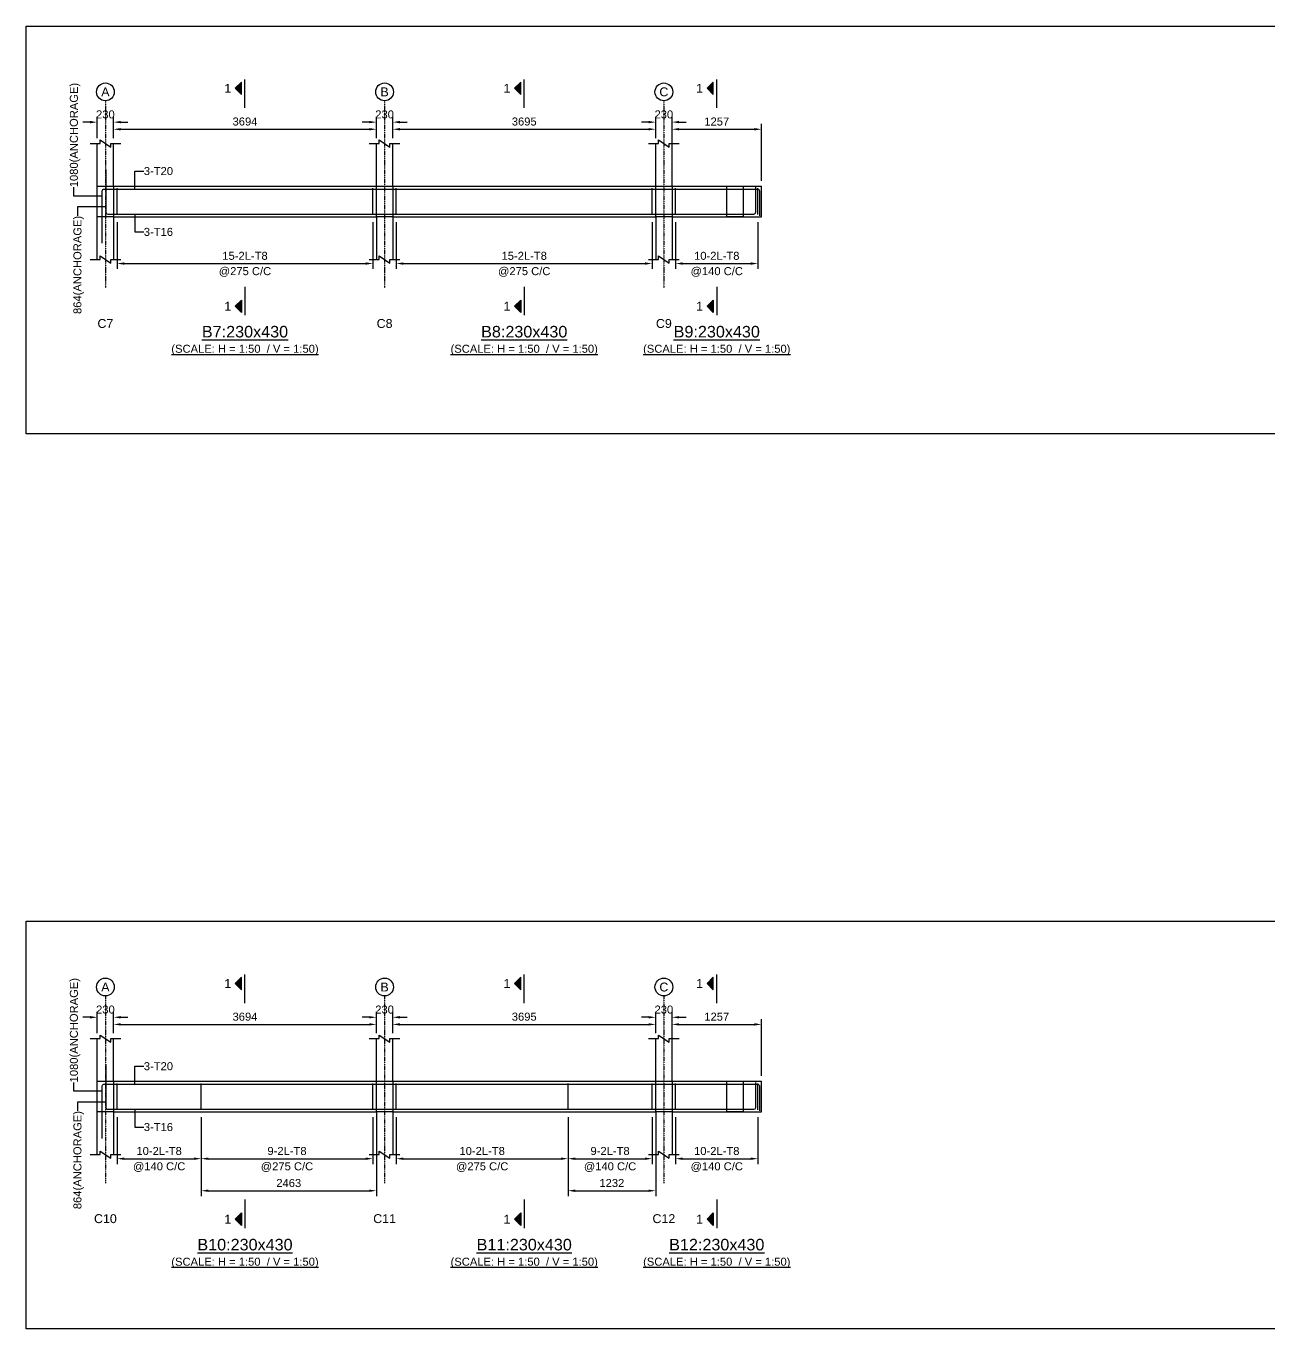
# Model space of a CAD drawing. Header units: inches. Extents: x -816171 to 9366335, y -450961 to 689132.
# Drawn here: x 4478771 to 4513707, y 286191 to 322811 of the extents above; entities that cross this region are included whole.
import ezdxf
from ezdxf.enums import TextEntityAlignment as Align

# ---------------------------------------------------------------- set-up
doc = ezdxf.new("R2010")
doc.units = ezdxf.units.IN
doc.header["$MEASUREMENT"] = 0
doc.linetypes.add('SCCenter', pattern=[1.2, 0.5, -0.3, 0.1, -0.3])
doc.linetypes.add('SCHidden', pattern=[1000, 500, -500])
for name, color, linetype in [('Concrete Line', 2, 'Continuous'), ('Cut Line', 31, 'Continuous'), ('Dimension', 31, 'Continuous'), ('Grid', 8, 'Continuous'), ('Labels', 4, 'Continuous'), ('Labels_Support', 4, 'Continuous'), ('Link', 225, 'Continuous'), ('Reinforcement', 130, 'Continuous'), ('Schedule Border', 60, 'Continuous'), ('Section Mark', 5, 'Continuous'), ('Solid', 25, 'Continuous'), ('Text', 31, 'Continuous'), ('Text_Scale', 31, 'Continuous')]:
    doc.layers.add(name, color=color, linetype=linetype)
doc.styles.add('SC-SansSerif', font='SansSerif')
doc.styles.get("Standard").update_dxf_attribs({"font": 'txt.shx'})
doc.dimstyles.new('SCBBSDimStyl', dxfattribs={"dimtxt": 225, "dimasz": 200, "dimexe": 150, "dimexo": 150, "dimgap": 100, "dimtad": 1, "dimtoh": 1, "dimdec": 0, "dimzin": 0, "dimdsep": 46, "dimtxsty": 'SC-SansSerif', "dimcen": 0.09, "dimclrd": 8, "dimclre": 8, "dimclrt": 31, "dimadec": 0, "dimazin": 0, "dimtfac": 1, "dimtdec": 0, "dimtix": 1, "dimtofl": 0, "dimtmove": 0, "dimatfit": 3, "dimfxl": 1, "dimtolj": 1, "dimtzin": 0, "dimarcsym": 0})
doc.dimstyles.get("Standard").update_dxf_attribs({"dimtxt": 0.18, "dimasz": 0.18, "dimexe": 0.18, "dimexo": 0.0625, "dimgap": 0.09, "dimtad": 0, "dimtih": 1, "dimtoh": 1, "dimdec": 4, "dimzin": 0, "dimdsep": 46, "dimtxsty": 'Standard', "dimcen": 0.09, "dimadec": 0, "dimazin": 0, "dimtfac": 1, "dimtdec": 4, "dimtofl": 0, "dimtmove": 0, "dimatfit": 3, "dimfxl": 1, "dimtolj": 1, "dimtzin": 0, "dimarcsym": 0})

# ---------------------------------------------------------------- blocks, each defined once
blk = doc.blocks.new('*D1894')
at = {"layer": 'DEFPOINTS', "color": 0, "transparency": 16777216}
for p in [(4481331, 317451), (4488519, 317451), (4488519, 316136)]:
    blk.add_point(p, dxfattribs=at)
at = {"layer": 'Dimension', "color": 8, "lineweight": -2, "transparency": 16777216}
for p, q in [((4481331, 317301), (4481331, 315986)), ((4488519, 317301), (4488519, 315986)), ((4481531, 316136), (4488319, 316136))]:
    blk.add_line(p, q, dxfattribs=at)
at = {"layer": 'Dimension', "color": 8, "transparency": 16777216}
for points in [[(4481531, 316170), (4481531, 316103), (4481331, 316136)], [(4488319, 316170), (4488319, 316103), (4488519, 316136)]]:
    blk.add_solid(points, dxfattribs=at)
at = {"layer": 'Dimension', "color": 31, "transparency": 16777216, "char_height": 225, "attachment_point": 5, "style": 'SC-SansSerif'}
for s, insert in [('\\A1;15-2L-T8', (4484925, 316352)), ('\\A1;@275 C/C', (4484925, 315900))]:
    blk.add_mtext(s, dxfattribs=dict(at, insert=insert))
blk = doc.blocks.new('*D1895')
at = {"layer": 'DEFPOINTS', "color": 0, "transparency": 16777216}
for p in [(4489179, 317451), (4496369, 317451), (4496369, 316136)]:
    blk.add_point(p, dxfattribs=at)
at = {"layer": 'Dimension', "color": 8, "lineweight": -2, "transparency": 16777216}
for p, q in [((4489179, 317301), (4489179, 315986)), ((4496369, 317301), (4496369, 315986)), ((4489379, 316136), (4496169, 316136))]:
    blk.add_line(p, q, dxfattribs=at)
at = {"layer": 'Dimension', "color": 8, "transparency": 16777216}
for points in [[(4489379, 316170), (4489379, 316103), (4489179, 316136)], [(4496169, 316170), (4496169, 316103), (4496369, 316136)]]:
    blk.add_solid(points, dxfattribs=at)
at = {"layer": 'Dimension', "color": 31, "transparency": 16777216, "char_height": 225, "attachment_point": 5, "style": 'SC-SansSerif'}
for s, insert in [('\\A1;15-2L-T8', (4492774, 316352)), ('\\A1;@275 C/C', (4492774, 315900))]:
    blk.add_mtext(s, dxfattribs=dict(at, insert=insert))
blk = doc.blocks.new('*D1896')
at = {"layer": 'DEFPOINTS', "color": 0, "transparency": 16777216}
for p in [(4497029, 317451), (4499343, 317451), (4499343, 316136)]:
    blk.add_point(p, dxfattribs=at)
at = {"layer": 'Dimension', "color": 8, "lineweight": -2, "transparency": 16777216}
for p, q in [((4497029, 317301), (4497029, 315986)), ((4499343, 317301), (4499343, 315986)), ((4497229, 316136), (4499143, 316136))]:
    blk.add_line(p, q, dxfattribs=at)
at = {"layer": 'Dimension', "color": 8, "transparency": 16777216}
for points in [[(4497229, 316170), (4497229, 316103), (4497029, 316136)], [(4499143, 316170), (4499143, 316103), (4499343, 316136)]]:
    blk.add_solid(points, dxfattribs=at)
at = {"layer": 'Dimension', "color": 31, "transparency": 16777216, "char_height": 225, "attachment_point": 5, "style": 'SC-SansSerif'}
for s, insert in [('\\A1;10-2L-T8', (4498186, 316352)), ('\\A1;@140 C/C', (4498186, 315900))]:
    blk.add_mtext(s, dxfattribs=dict(at, insert=insert))
blk = doc.blocks.new('*D1879')
at = {"layer": 'DEFPOINTS', "color": 0, "transparency": 16777216}
for p in [(4488619, 319911), (4481231, 319511), (4488619, 319511)]:
    blk.add_point(p, dxfattribs=at)
at = {"layer": 'Dimension', "color": 8, "lineweight": -2, "transparency": 16777216}
for p, q in [((4481231, 319661), (4481231, 320061)), ((4488619, 319661), (4488619, 320061)), ((4481431, 319911), (4488419, 319911))]:
    blk.add_line(p, q, dxfattribs=at)
at = {"layer": 'Dimension', "color": 8, "transparency": 16777216}
for points in [[(4481431, 319945), (4481431, 319878), (4481231, 319911)], [(4488419, 319945), (4488419, 319878), (4488619, 319911)]]:
    blk.add_solid(points, dxfattribs=at)
at = {"layer": 'Dimension', "color": 31, "transparency": 16777216, "insert": (4484925, 320127), "char_height": 225, "attachment_point": 5, "style": 'SC-SansSerif'}
blk.add_mtext('\\A1;3694', dxfattribs=at)
blk = doc.blocks.new('*D1880')
at = {"layer": 'DEFPOINTS', "color": 0, "transparency": 16777216}
for p in [(4496469, 319911), (4489079, 319511), (4496469, 319511)]:
    blk.add_point(p, dxfattribs=at)
at = {"layer": 'Dimension', "color": 8, "lineweight": -2, "transparency": 16777216}
for p, q in [((4489079, 319661), (4489079, 320061)), ((4496469, 319661), (4496469, 320061)), ((4489279, 319911), (4496269, 319911))]:
    blk.add_line(p, q, dxfattribs=at)
at = {"layer": 'Dimension', "color": 8, "transparency": 16777216}
for points in [[(4489279, 319945), (4489279, 319878), (4489079, 319911)], [(4496269, 319945), (4496269, 319878), (4496469, 319911)]]:
    blk.add_solid(points, dxfattribs=at)
at = {"layer": 'Dimension', "color": 31, "transparency": 16777216, "insert": (4492774, 320127), "char_height": 225, "attachment_point": 5, "style": 'SC-SansSerif'}
blk.add_mtext('\\A1;3695', dxfattribs=at)
blk = doc.blocks.new('*D1881')
at = {"layer": 'DEFPOINTS', "color": 0, "transparency": 16777216}
for p in [(4499443, 319911), (4496929, 319511), (4499443, 318311)]:
    blk.add_point(p, dxfattribs=at)
at = {"layer": 'Dimension', "color": 8, "lineweight": -2, "transparency": 16777216}
for p, q in [((4496929, 319661), (4496929, 320061)), ((4499443, 318461), (4499443, 320061)), ((4497129, 319911), (4499243, 319911))]:
    blk.add_line(p, q, dxfattribs=at)
at = {"layer": 'Dimension', "color": 8, "transparency": 16777216}
for points in [[(4497129, 319945), (4497129, 319878), (4496929, 319911)], [(4499243, 319945), (4499243, 319878), (4499443, 319911)]]:
    blk.add_solid(points, dxfattribs=at)
at = {"layer": 'Dimension', "color": 31, "transparency": 16777216, "insert": (4498186, 320127), "char_height": 225, "attachment_point": 5, "style": 'SC-SansSerif'}
blk.add_mtext('\\A1;1257', dxfattribs=at)
blk = doc.blocks.new('*D1882')
at = {"layer": 'DEFPOINTS', "color": 0, "transparency": 16777216}
for p in [(4481231, 320111), (4480771, 319511), (4481231, 319511)]:
    blk.add_point(p, dxfattribs=at)
at = {"layer": 'Dimension', "color": 8, "lineweight": -2, "transparency": 16777216}
for p, q in [((4480571, 320111), (4480371, 320111)), ((4480771, 319661), (4480771, 320261)), ((4481231, 319661), (4481231, 320261)), ((4481431, 320111), (4481631, 320111))]:
    blk.add_line(p, q, dxfattribs=at)
at = {"layer": 'Dimension', "color": 8, "transparency": 16777216}
for points in [[(4480571, 320145), (4480571, 320078), (4480771, 320111)], [(4481431, 320145), (4481431, 320078), (4481231, 320111)]]:
    blk.add_solid(points, dxfattribs=at)
at = {"layer": 'Dimension', "color": 31, "transparency": 16777216, "insert": (4481001, 320327), "char_height": 225, "attachment_point": 5, "style": 'SC-SansSerif'}
blk.add_mtext('\\A1;230', dxfattribs=at)
blk = doc.blocks.new('*D1883')
at = {"layer": 'DEFPOINTS', "color": 0, "transparency": 16777216}
for p in [(4489079, 320111), (4488619, 319511), (4489079, 319511)]:
    blk.add_point(p, dxfattribs=at)
at = {"layer": 'Dimension', "color": 8, "lineweight": -2, "transparency": 16777216}
for p, q in [((4488419, 320111), (4488219, 320111)), ((4488619, 319661), (4488619, 320261)), ((4489079, 319661), (4489079, 320261)), ((4489279, 320111), (4489479, 320111))]:
    blk.add_line(p, q, dxfattribs=at)
at = {"layer": 'Dimension', "color": 8, "transparency": 16777216}
for points in [[(4488419, 320145), (4488419, 320078), (4488619, 320111)], [(4489279, 320145), (4489279, 320078), (4489079, 320111)]]:
    blk.add_solid(points, dxfattribs=at)
at = {"layer": 'Dimension', "color": 31, "transparency": 16777216, "insert": (4488849, 320327), "char_height": 225, "attachment_point": 5, "style": 'SC-SansSerif'}
blk.add_mtext('\\A1;230', dxfattribs=at)
blk = doc.blocks.new('*D1912')
at = {"layer": 'DEFPOINTS', "color": 0, "transparency": 16777216}
for p in [(4496929, 320111), (4496469, 319511), (4496929, 318311)]:
    blk.add_point(p, dxfattribs=at)
at = {"layer": 'Dimension', "color": 8, "lineweight": -2, "transparency": 16777216}
for p, q in [((4496269, 320111), (4496069, 320111)), ((4496469, 319661), (4496469, 320261)), ((4496929, 318461), (4496929, 320261)), ((4497129, 320111), (4497329, 320111))]:
    blk.add_line(p, q, dxfattribs=at)
at = {"layer": 'Dimension', "color": 8, "transparency": 16777216}
for points in [[(4496269, 320145), (4496269, 320078), (4496469, 320111)], [(4497129, 320145), (4497129, 320078), (4496929, 320111)]]:
    blk.add_solid(points, dxfattribs=at)
at = {"layer": 'Dimension', "color": 31, "transparency": 16777216, "insert": (4496699, 320327), "char_height": 225, "attachment_point": 5, "style": 'SC-SansSerif'}
blk.add_mtext('\\A1;230', dxfattribs=at)
blk = doc.blocks.new('*D1913')
at = {"layer": 'DEFPOINTS', "color": 0, "transparency": 16777216}
for p in [(4481331, 292291), (4483694, 292291), (4483694, 290976)]:
    blk.add_point(p, dxfattribs=at)
at = {"layer": 'Dimension', "color": 8, "lineweight": -2, "transparency": 16777216}
for p, q in [((4481331, 292141), (4481331, 290826)), ((4483694, 292141), (4483694, 290826)), ((4481531, 290976), (4483494, 290976))]:
    blk.add_line(p, q, dxfattribs=at)
at = {"layer": 'Dimension', "color": 8, "transparency": 16777216}
for points in [[(4481531, 291010), (4481531, 290943), (4481331, 290976)], [(4483494, 291010), (4483494, 290943), (4483694, 290976)]]:
    blk.add_solid(points, dxfattribs=at)
at = {"layer": 'Dimension', "color": 31, "transparency": 16777216, "char_height": 225, "attachment_point": 5, "style": 'SC-SansSerif'}
for s, insert in [('\\A1;10-2L-T8', (4482512, 291192)), ('\\A1;@140 C/C', (4482512, 290740))]:
    blk.add_mtext(s, dxfattribs=dict(at, insert=insert))
blk = doc.blocks.new('*D1914')
at = {"layer": 'DEFPOINTS', "color": 0, "transparency": 16777216}
for p in [(4483694, 292291), (4488519, 292291), (4488519, 290976)]:
    blk.add_point(p, dxfattribs=at)
at = {"layer": 'Dimension', "color": 8, "lineweight": -2, "transparency": 16777216}
for p, q in [((4483694, 292141), (4483694, 290826)), ((4488519, 292141), (4488519, 290826)), ((4483894, 290976), (4488319, 290976))]:
    blk.add_line(p, q, dxfattribs=at)
at = {"layer": 'Dimension', "color": 8, "transparency": 16777216}
for points in [[(4483894, 291010), (4483894, 290943), (4483694, 290976)], [(4488319, 291010), (4488319, 290943), (4488519, 290976)]]:
    blk.add_solid(points, dxfattribs=at)
at = {"layer": 'Dimension', "color": 31, "transparency": 16777216, "char_height": 225, "attachment_point": 5, "style": 'SC-SansSerif'}
for s, insert in [('\\A1;9-2L-T8', (4486106, 291192)), ('\\A1;@275 C/C', (4486106, 290740))]:
    blk.add_mtext(s, dxfattribs=dict(at, insert=insert))
blk = doc.blocks.new('*D1915')
at = {"layer": 'DEFPOINTS', "color": 0, "transparency": 16777216}
for p in [(4483694, 292291), (4488619, 292291), (4488619, 290076)]:
    blk.add_point(p, dxfattribs=at)
at = {"layer": 'Dimension', "color": 8, "lineweight": -2, "transparency": 16777216}
for p, q in [((4483694, 292141), (4483694, 289926)), ((4488619, 292141), (4488619, 289926)), ((4483894, 290076), (4488419, 290076))]:
    blk.add_line(p, q, dxfattribs=at)
at = {"layer": 'Dimension', "color": 8, "transparency": 16777216}
for points in [[(4483894, 290110), (4483894, 290043), (4483694, 290076)], [(4488419, 290110), (4488419, 290043), (4488619, 290076)]]:
    blk.add_solid(points, dxfattribs=at)
at = {"layer": 'Dimension', "color": 31, "transparency": 16777216, "insert": (4486156, 290292), "char_height": 225, "attachment_point": 5, "style": 'SC-SansSerif'}
blk.add_mtext('\\A1;2463', dxfattribs=at)
blk = doc.blocks.new('*D1916')
at = {"layer": 'DEFPOINTS', "color": 0, "transparency": 16777216}
for p in [(4489179, 292291), (4494006, 292291), (4494006, 290976)]:
    blk.add_point(p, dxfattribs=at)
at = {"layer": 'Dimension', "color": 8, "lineweight": -2, "transparency": 16777216}
for p, q in [((4489179, 292141), (4489179, 290826)), ((4494006, 292141), (4494006, 290826)), ((4489379, 290976), (4493806, 290976))]:
    blk.add_line(p, q, dxfattribs=at)
at = {"layer": 'Dimension', "color": 8, "transparency": 16777216}
for points in [[(4489379, 291010), (4489379, 290943), (4489179, 290976)], [(4493806, 291010), (4493806, 290943), (4494006, 290976)]]:
    blk.add_solid(points, dxfattribs=at)
at = {"layer": 'Dimension', "color": 31, "transparency": 16777216, "char_height": 225, "attachment_point": 5, "style": 'SC-SansSerif'}
for s, insert in [('\\A1;10-2L-T8', (4491592, 291192)), ('\\A1;@275 C/C', (4491592, 290740))]:
    blk.add_mtext(s, dxfattribs=dict(at, insert=insert))
blk = doc.blocks.new('*D1917')
at = {"layer": 'DEFPOINTS', "color": 0, "transparency": 16777216}
for p in [(4494006, 292291), (4496369, 292291), (4496369, 290976)]:
    blk.add_point(p, dxfattribs=at)
at = {"layer": 'Dimension', "color": 8, "lineweight": -2, "transparency": 16777216}
for p, q in [((4494006, 292141), (4494006, 290826)), ((4496369, 292141), (4496369, 290826)), ((4494206, 290976), (4496169, 290976))]:
    blk.add_line(p, q, dxfattribs=at)
at = {"layer": 'Dimension', "color": 8, "transparency": 16777216}
for points in [[(4494206, 291010), (4494206, 290943), (4494006, 290976)], [(4496169, 291010), (4496169, 290943), (4496369, 290976)]]:
    blk.add_solid(points, dxfattribs=at)
at = {"layer": 'Dimension', "color": 31, "transparency": 16777216, "char_height": 225, "attachment_point": 5, "style": 'SC-SansSerif'}
for s, insert in [('\\A1;9-2L-T8', (4495187, 291192)), ('\\A1;@140 C/C', (4495187, 290740))]:
    blk.add_mtext(s, dxfattribs=dict(at, insert=insert))
blk = doc.blocks.new('*D1918')
at = {"layer": 'DEFPOINTS', "color": 0, "transparency": 16777216}
for p in [(4494006, 292291), (4496469, 292291), (4496469, 290076)]:
    blk.add_point(p, dxfattribs=at)
at = {"layer": 'Dimension', "color": 8, "lineweight": -2, "transparency": 16777216}
for p, q in [((4494006, 292141), (4494006, 289926)), ((4496469, 292141), (4496469, 289926)), ((4494206, 290076), (4496269, 290076))]:
    blk.add_line(p, q, dxfattribs=at)
at = {"layer": 'Dimension', "color": 8, "transparency": 16777216}
for points in [[(4494206, 290110), (4494206, 290043), (4494006, 290076)], [(4496269, 290110), (4496269, 290043), (4496469, 290076)]]:
    blk.add_solid(points, dxfattribs=at)
at = {"layer": 'Dimension', "color": 31, "transparency": 16777216, "insert": (4495237, 290292), "char_height": 225, "attachment_point": 5, "style": 'SC-SansSerif'}
blk.add_mtext('\\A1;1232', dxfattribs=at)
blk = doc.blocks.new('*D1919')
at = {"layer": 'DEFPOINTS', "color": 0, "transparency": 16777216}
for p in [(4497029, 292291), (4499343, 292291), (4499343, 290976)]:
    blk.add_point(p, dxfattribs=at)
at = {"layer": 'Dimension', "color": 8, "lineweight": -2, "transparency": 16777216}
for p, q in [((4497029, 292141), (4497029, 290826)), ((4499343, 292141), (4499343, 290826)), ((4497229, 290976), (4499143, 290976))]:
    blk.add_line(p, q, dxfattribs=at)
at = {"layer": 'Dimension', "color": 8, "transparency": 16777216}
for points in [[(4497229, 291010), (4497229, 290943), (4497029, 290976)], [(4499143, 291010), (4499143, 290943), (4499343, 290976)]]:
    blk.add_solid(points, dxfattribs=at)
at = {"layer": 'Dimension', "color": 31, "transparency": 16777216, "char_height": 225, "attachment_point": 5, "style": 'SC-SansSerif'}
for s, insert in [('\\A1;10-2L-T8', (4498186, 291192)), ('\\A1;@140 C/C', (4498186, 290740))]:
    blk.add_mtext(s, dxfattribs=dict(at, insert=insert))
blk = doc.blocks.new('*D1897')
at = {"layer": 'DEFPOINTS', "color": 0, "transparency": 16777216}
for p in [(4488619, 294751), (4481231, 294351), (4488619, 294351)]:
    blk.add_point(p, dxfattribs=at)
at = {"layer": 'Dimension', "color": 8, "lineweight": -2, "transparency": 16777216}
for p, q in [((4481231, 294501), (4481231, 294901)), ((4488619, 294501), (4488619, 294901)), ((4481431, 294751), (4488419, 294751))]:
    blk.add_line(p, q, dxfattribs=at)
at = {"layer": 'Dimension', "color": 8, "transparency": 16777216}
for points in [[(4481431, 294785), (4481431, 294718), (4481231, 294751)], [(4488419, 294785), (4488419, 294718), (4488619, 294751)]]:
    blk.add_solid(points, dxfattribs=at)
at = {"layer": 'Dimension', "color": 31, "transparency": 16777216, "insert": (4484925, 294967), "char_height": 225, "attachment_point": 5, "style": 'SC-SansSerif'}
blk.add_mtext('\\A1;3694', dxfattribs=at)
blk = doc.blocks.new('*D1898')
at = {"layer": 'DEFPOINTS', "color": 0, "transparency": 16777216}
for p in [(4496469, 294751), (4489079, 294351), (4496469, 294351)]:
    blk.add_point(p, dxfattribs=at)
at = {"layer": 'Dimension', "color": 8, "lineweight": -2, "transparency": 16777216}
for p, q in [((4489079, 294501), (4489079, 294901)), ((4496469, 294501), (4496469, 294901)), ((4489279, 294751), (4496269, 294751))]:
    blk.add_line(p, q, dxfattribs=at)
at = {"layer": 'Dimension', "color": 8, "transparency": 16777216}
for points in [[(4489279, 294785), (4489279, 294718), (4489079, 294751)], [(4496269, 294785), (4496269, 294718), (4496469, 294751)]]:
    blk.add_solid(points, dxfattribs=at)
at = {"layer": 'Dimension', "color": 31, "transparency": 16777216, "insert": (4492774, 294967), "char_height": 225, "attachment_point": 5, "style": 'SC-SansSerif'}
blk.add_mtext('\\A1;3695', dxfattribs=at)
blk = doc.blocks.new('*D1899')
at = {"layer": 'DEFPOINTS', "color": 0, "transparency": 16777216}
for p in [(4499443, 294751), (4496929, 294351), (4499443, 293151)]:
    blk.add_point(p, dxfattribs=at)
at = {"layer": 'Dimension', "color": 8, "lineweight": -2, "transparency": 16777216}
for p, q in [((4496929, 294501), (4496929, 294901)), ((4499443, 293301), (4499443, 294901)), ((4497129, 294751), (4499243, 294751))]:
    blk.add_line(p, q, dxfattribs=at)
at = {"layer": 'Dimension', "color": 8, "transparency": 16777216}
for points in [[(4497129, 294785), (4497129, 294718), (4496929, 294751)], [(4499243, 294785), (4499243, 294718), (4499443, 294751)]]:
    blk.add_solid(points, dxfattribs=at)
at = {"layer": 'Dimension', "color": 31, "transparency": 16777216, "insert": (4498186, 294967), "char_height": 225, "attachment_point": 5, "style": 'SC-SansSerif'}
blk.add_mtext('\\A1;1257', dxfattribs=at)
blk = doc.blocks.new('*D1900')
at = {"layer": 'DEFPOINTS', "color": 0, "transparency": 16777216}
for p in [(4481231, 294951), (4480771, 294351), (4481231, 294351)]:
    blk.add_point(p, dxfattribs=at)
at = {"layer": 'Dimension', "color": 8, "lineweight": -2, "transparency": 16777216}
for p, q in [((4480571, 294951), (4480371, 294951)), ((4480771, 294501), (4480771, 295101)), ((4481231, 294501), (4481231, 295101)), ((4481431, 294951), (4481631, 294951))]:
    blk.add_line(p, q, dxfattribs=at)
at = {"layer": 'Dimension', "color": 8, "transparency": 16777216}
for points in [[(4480571, 294985), (4480571, 294918), (4480771, 294951)], [(4481431, 294985), (4481431, 294918), (4481231, 294951)]]:
    blk.add_solid(points, dxfattribs=at)
at = {"layer": 'Dimension', "color": 31, "transparency": 16777216, "insert": (4481001, 295167), "char_height": 225, "attachment_point": 5, "style": 'SC-SansSerif'}
blk.add_mtext('\\A1;230', dxfattribs=at)
blk = doc.blocks.new('*D1901')
at = {"layer": 'DEFPOINTS', "color": 0, "transparency": 16777216}
for p in [(4489079, 294951), (4488619, 294351), (4489079, 294351)]:
    blk.add_point(p, dxfattribs=at)
at = {"layer": 'Dimension', "color": 8, "lineweight": -2, "transparency": 16777216}
for p, q in [((4488419, 294951), (4488219, 294951)), ((4488619, 294501), (4488619, 295101)), ((4489079, 294501), (4489079, 295101)), ((4489279, 294951), (4489479, 294951))]:
    blk.add_line(p, q, dxfattribs=at)
at = {"layer": 'Dimension', "color": 8, "transparency": 16777216}
for points in [[(4488419, 294985), (4488419, 294918), (4488619, 294951)], [(4489279, 294985), (4489279, 294918), (4489079, 294951)]]:
    blk.add_solid(points, dxfattribs=at)
at = {"layer": 'Dimension', "color": 31, "transparency": 16777216, "insert": (4488849, 295167), "char_height": 225, "attachment_point": 5, "style": 'SC-SansSerif'}
blk.add_mtext('\\A1;230', dxfattribs=at)
blk = doc.blocks.new('*D1902')
at = {"layer": 'DEFPOINTS', "color": 0, "transparency": 16777216}
for p in [(4496929, 294951), (4496469, 294351), (4496929, 293151)]:
    blk.add_point(p, dxfattribs=at)
at = {"layer": 'Dimension', "color": 8, "lineweight": -2, "transparency": 16777216}
for p, q in [((4496269, 294951), (4496069, 294951)), ((4496469, 294501), (4496469, 295101)), ((4496929, 293301), (4496929, 295101)), ((4497129, 294951), (4497329, 294951))]:
    blk.add_line(p, q, dxfattribs=at)
at = {"layer": 'Dimension', "color": 8, "transparency": 16777216}
for points in [[(4496269, 294985), (4496269, 294918), (4496469, 294951)], [(4497129, 294985), (4497129, 294918), (4496929, 294951)]]:
    blk.add_solid(points, dxfattribs=at)
at = {"layer": 'Dimension', "color": 31, "transparency": 16777216, "insert": (4496699, 295167), "char_height": 225, "attachment_point": 5, "style": 'SC-SansSerif'}
blk.add_mtext('\\A1;230', dxfattribs=at)

msp = doc.modelspace()

# ---------------------------------------------------------------- hatches: boundary and pattern name
at = {"layer": 'Solid'}
for points in [[(4484825.08622, 321236.35614), (4484650.08622, 321061.35614), (4484825.08622, 320886.35614), (4484825.08622, 321236.35614)], [(4492674.58622, 321236.35614), (4492499.58622, 321061.35614), (4492674.58622, 320886.35614), (4492674.58622, 321236.35614)], [(4498086.58622, 321236.35614), (4497911.58622, 321061.35614), (4498086.58622, 320886.35614), (4498086.58622, 321236.35614)], [(4484825.08622, 314761.35614), (4484650.08622, 314936.35614), (4484825.08622, 315111.35614), (4484825.08622, 314761.35614)], [(4492674.58622, 314761.35614), (4492499.58622, 314936.35614), (4492674.58622, 315111.35614), (4492674.58622, 314761.35614)], [(4498086.58622, 314761.35614), (4497911.58622, 314936.35614), (4498086.58622, 315111.35614), (4498086.58622, 314761.35614)], [(4484825.08622, 296076.35614), (4484650.08622, 295901.35614), (4484825.08622, 295726.35614), (4484825.08622, 296076.35614)], [(4492674.58622, 296076.35614), (4492499.58622, 295901.35614), (4492674.58622, 295726.35614), (4492674.58622, 296076.35614)], [(4498086.58622, 296076.35614), (4497911.58622, 295901.35614), (4498086.58622, 295726.35614), (4498086.58622, 296076.35614)], [(4484825.08622, 289101.35614), (4484650.08622, 289276.35614), (4484825.08622, 289451.35614), (4484825.08622, 289101.35614)], [(4492674.58622, 289101.35614), (4492499.58622, 289276.35614), (4492674.58622, 289451.35614), (4492674.58622, 289101.35614)], [(4498086.58622, 289101.35614), (4497911.58622, 289276.35614), (4498086.58622, 289451.35614), (4498086.58622, 289101.35614)]]:
    msp.add_hatch(color=256, dxfattribs=at).paths.add_polyline_path(points, flags=0)

# ---------------------------------------------------------------- linework, layer by layer
at = {"layer": 'Concrete Line'}
for p, q in [((4480771.08622, 316251.35614), (4480771.08622, 319511.35614)), ((4481231.08622, 318311.35614), (4481231.08622, 319511.35614)), ((4488619.08622, 318311.35614), (4488619.08622, 319511.35614)), ((4489079.08622, 318311.35614), (4489079.08622, 319511.35614)), ((4496469.08622, 318311.35614), (4496469.08622, 319511.35614)), ((4496929.08622, 318311.35614), (4496929.08622, 319511.35614)), ((4499443.08622, 317451.35614), (4499443.08622, 318311.35614)), ((4481231.08622, 317451.35614), (4481231.08622, 316251.35614)), ((4488619.08622, 317451.35614), (4488619.08622, 316251.35614)), ((4489079.08622, 317451.35614), (4489079.08622, 316251.35614)), ((4496469.08622, 317451.35614), (4496469.08622, 316251.35614)), ((4496929.08622, 317451.35614), (4496929.08622, 316251.35614)), ((4480771.08622, 291091.35614), (4480771.08622, 294351.35614)), ((4481231.08622, 293151.35614), (4481231.08622, 294351.35614)), ((4488619.08622, 293151.35614), (4488619.08622, 294351.35614)), ((4489079.08622, 293151.35614), (4489079.08622, 294351.35614)), ((4496469.08622, 293151.35614), (4496469.08622, 294351.35614)), ((4496929.08622, 293151.35614), (4496929.08622, 294351.35614)), ((4499443.08622, 292291.35614), (4499443.08622, 293151.35614)), ((4481231.08622, 292291.35614), (4481231.08622, 291091.35614)), ((4488619.08622, 292291.35614), (4488619.08622, 291091.35614)), ((4489079.08622, 292291.35614), (4489079.08622, 291091.35614)), ((4496469.08622, 292291.35614), (4496469.08622, 291091.35614)), ((4496929.08622, 292291.35614), (4496929.08622, 291091.35614))]:
    msp.add_line(p, q, dxfattribs=at)
for points in [[(4480771.08622, 318311.35614), (4481231.08622, 318311.35614), (4481231.08622, 318311.35614), (4481231.08622, 317451.35614), (4481231.08622, 317451.35614), (4480771.08622, 317451.35614), (4480771.08622, 317451.35614), (4480771.08622, 318311.35614)], [(4488619.08622, 318311.35614), (4489079.08622, 318311.35614), (4489079.08622, 318311.35614), (4489079.08622, 317451.35614), (4489079.08622, 317451.35614), (4488619.08622, 317451.35614), (4488619.08622, 317451.35614), (4488619.08622, 318311.35614)], [(4496469.08622, 318311.35614), (4496929.08622, 318311.35614), (4496929.08622, 318311.35614), (4496929.08622, 317451.35614), (4496929.08622, 317451.35614), (4496469.08622, 317451.35614), (4496469.08622, 317451.35614), (4496469.08622, 318311.35614)], [(4498469.08622, 318311.35614), (4498929.08622, 318311.35614), (4498929.08622, 318311.35614), (4498929.08622, 317451.35614), (4498929.08622, 317451.35614), (4498469.08622, 317451.35614), (4498469.08622, 317451.35614), (4498469.08622, 318311.35614)], [(4480771.08622, 293151.35614), (4481231.08622, 293151.35614), (4481231.08622, 293151.35614), (4481231.08622, 292291.35614), (4481231.08622, 292291.35614), (4480771.08622, 292291.35614), (4480771.08622, 292291.35614), (4480771.08622, 293151.35614)], [(4488619.08622, 293151.35614), (4489079.08622, 293151.35614), (4489079.08622, 293151.35614), (4489079.08622, 292291.35614), (4489079.08622, 292291.35614), (4488619.08622, 292291.35614), (4488619.08622, 292291.35614), (4488619.08622, 293151.35614)], [(4496469.08622, 293151.35614), (4496929.08622, 293151.35614), (4496929.08622, 293151.35614), (4496929.08622, 292291.35614), (4496929.08622, 292291.35614), (4496469.08622, 292291.35614), (4496469.08622, 292291.35614), (4496469.08622, 293151.35614)], [(4498469.08622, 293151.35614), (4498929.08622, 293151.35614), (4498929.08622, 293151.35614), (4498929.08622, 292291.35614), (4498929.08622, 292291.35614), (4498469.08622, 292291.35614), (4498469.08622, 292291.35614), (4498469.08622, 293151.35614)]]:
    msp.add_lwpolyline(points, close=True, dxfattribs=at)
at = {"layer": 'Concrete Line', "linetype": 'SCHidden'}
for points in [[(4480771.08622, 318311.35614), (4481231.08622, 318311.35614), (4481231.08622, 318311.35614), (4481231.08622, 317451.35614), (4481231.08622, 317451.35614), (4480771.08622, 317451.35614), (4480771.08622, 317451.35614), (4480771.08622, 318311.35614)], [(4488619.08622, 318311.35614), (4489079.08622, 318311.35614), (4489079.08622, 318311.35614), (4489079.08622, 317451.35614), (4489079.08622, 317451.35614), (4488619.08622, 317451.35614), (4488619.08622, 317451.35614), (4488619.08622, 318311.35614)], [(4496469.08622, 318311.35614), (4496929.08622, 318311.35614), (4496929.08622, 318311.35614), (4496929.08622, 317451.35614), (4496929.08622, 317451.35614), (4496469.08622, 317451.35614), (4496469.08622, 317451.35614), (4496469.08622, 318311.35614)], [(4498469.08622, 318311.35614), (4498929.08622, 318311.35614), (4498929.08622, 318311.35614), (4498929.08622, 317451.35614), (4498929.08622, 317451.35614), (4498469.08622, 317451.35614), (4498469.08622, 317451.35614), (4498469.08622, 318311.35614)], [(4480771.08622, 293151.35614), (4481231.08622, 293151.35614), (4481231.08622, 293151.35614), (4481231.08622, 292291.35614), (4481231.08622, 292291.35614), (4480771.08622, 292291.35614), (4480771.08622, 292291.35614), (4480771.08622, 293151.35614)], [(4488619.08622, 293151.35614), (4489079.08622, 293151.35614), (4489079.08622, 293151.35614), (4489079.08622, 292291.35614), (4489079.08622, 292291.35614), (4488619.08622, 292291.35614), (4488619.08622, 292291.35614), (4488619.08622, 293151.35614)], [(4496469.08622, 293151.35614), (4496929.08622, 293151.35614), (4496929.08622, 293151.35614), (4496929.08622, 292291.35614), (4496929.08622, 292291.35614), (4496469.08622, 292291.35614), (4496469.08622, 292291.35614), (4496469.08622, 293151.35614)], [(4498469.08622, 293151.35614), (4498929.08622, 293151.35614), (4498929.08622, 293151.35614), (4498929.08622, 292291.35614), (4498929.08622, 292291.35614), (4498469.08622, 292291.35614), (4498469.08622, 292291.35614), (4498469.08622, 293151.35614)]]:
    msp.add_lwpolyline(points, close=True, dxfattribs=at)
at = {"layer": 'Concrete Line'}
for points in [[(4481231.08622, 318311.35614), (4488619.08622, 318311.35614)], [(4489079.08622, 318311.35614), (4496469.08622, 318311.35614)], [(4496929.08622, 318311.35614), (4499443.08622, 318311.35614)], [(4481231.08622, 317451.35614), (4488619.08622, 317451.35614)], [(4489079.08622, 317451.35614), (4496469.08622, 317451.35614)], [(4496929.08622, 317451.35614), (4499443.08622, 317451.35614)], [(4481231.08622, 293151.35614), (4488619.08622, 293151.35614)], [(4489079.08622, 293151.35614), (4496469.08622, 293151.35614)], [(4496929.08622, 293151.35614), (4499443.08622, 293151.35614)], [(4481231.08622, 292291.35614), (4488619.08622, 292291.35614)], [(4489079.08622, 292291.35614), (4496469.08622, 292291.35614)], [(4496929.08622, 292291.35614), (4499443.08622, 292291.35614)]]:
    msp.add_lwpolyline(points, dxfattribs=at)
at = {"layer": 'Cut Line'}
for points in [[(4480571.08622, 319511.35614), (4480851.08622, 319511.35614), (4480851.08622, 319611.35614), (4481151.08622, 319411.35614), (4481151.08622, 319511.35614), (4481431.08622, 319511.35614)], [(4488419.08622, 319511.35614), (4488699.08622, 319511.35614), (4488699.08622, 319611.35614), (4488999.08622, 319411.35614), (4488999.08622, 319511.35614), (4489279.08622, 319511.35614)], [(4496269.08622, 319511.35614), (4496549.08622, 319511.35614), (4496549.08622, 319611.35614), (4496849.08622, 319411.35614), (4496849.08622, 319511.35614), (4497129.08622, 319511.35614)], [(4480571.08622, 316251.35614), (4480851.08622, 316251.35614), (4480851.08622, 316351.35614), (4481151.08622, 316151.35614), (4481151.08622, 316251.35614), (4481431.08622, 316251.35614)], [(4488419.08622, 316251.35614), (4488699.08622, 316251.35614), (4488699.08622, 316351.35614), (4488999.08622, 316151.35614), (4488999.08622, 316251.35614), (4489279.08622, 316251.35614)], [(4496269.08622, 316251.35614), (4496549.08622, 316251.35614), (4496549.08622, 316351.35614), (4496849.08622, 316151.35614), (4496849.08622, 316251.35614), (4497129.08622, 316251.35614)], [(4480571.08622, 294351.35614), (4480851.08622, 294351.35614), (4480851.08622, 294451.35614), (4481151.08622, 294251.35614), (4481151.08622, 294351.35614), (4481431.08622, 294351.35614)], [(4488419.08622, 294351.35614), (4488699.08622, 294351.35614), (4488699.08622, 294451.35614), (4488999.08622, 294251.35614), (4488999.08622, 294351.35614), (4489279.08622, 294351.35614)], [(4496269.08622, 294351.35614), (4496549.08622, 294351.35614), (4496549.08622, 294451.35614), (4496849.08622, 294251.35614), (4496849.08622, 294351.35614), (4497129.08622, 294351.35614)], [(4480571.08622, 291091.35614), (4480851.08622, 291091.35614), (4480851.08622, 291191.35614), (4481151.08622, 290991.35614), (4481151.08622, 291091.35614), (4481431.08622, 291091.35614)], [(4488419.08622, 291091.35614), (4488699.08622, 291091.35614), (4488699.08622, 291191.35614), (4488999.08622, 290991.35614), (4488999.08622, 291091.35614), (4489279.08622, 291091.35614)], [(4496269.08622, 291091.35614), (4496549.08622, 291091.35614), (4496549.08622, 291191.35614), (4496849.08622, 290991.35614), (4496849.08622, 291091.35614), (4497129.08622, 291091.35614)]]:
    msp.add_lwpolyline(points, dxfattribs=at)
at = {"layer": 'Grid', "linetype": 'SCCenter'}
for p, q in [((4481001.08622, 320711.35614), (4481001.08622, 315451.35614)), ((4488849.08622, 320711.35614), (4488849.08622, 315451.35614)), ((4496699.08622, 320711.35614), (4496699.08622, 315451.35614)), ((4481001.08622, 295551.35614), (4481001.08622, 290291.35614)), ((4488849.08622, 295551.35614), (4488849.08622, 290291.35614)), ((4496699.08622, 295551.35614), (4496699.08622, 290291.35614))]:
    msp.add_line(p, q, dxfattribs=at)
at = {"layer": 'Grid'}
for centre in [(4481001.08622, 320961.35614), (4488849.08622, 320961.35614), (4496699.08622, 320961.35614), (4481001.08622, 295801.35614), (4488849.08622, 295801.35614), (4496699.08622, 295801.35614)]:
    msp.add_circle(centre, 250, dxfattribs=at)
at = {"layer": 'Link'}
for p, q in [((4481331.08622, 317511.35614), (4481331.08622, 318251.35614)), ((4488519.08622, 317511.35614), (4488519.08622, 318251.35614)), ((4489179.08622, 317511.35614), (4489179.08622, 318251.35614)), ((4496369.08622, 317511.35614), (4496369.08622, 318251.35614)), ((4497029.08622, 317511.35614), (4497029.08622, 318251.35614)), ((4499343.08622, 317511.35614), (4499343.08622, 318251.35614)), ((4481331.08622, 292351.35614), (4481331.08622, 293091.35614)), ((4483693.75916, 292351.35614), (4483693.75916, 293091.35614)), ((4488519.08622, 292351.35614), (4488519.08622, 293091.35614)), ((4489179.08622, 292351.35614), (4489179.08622, 293091.35614)), ((4494005.76544, 292351.35614), (4494005.76544, 293091.35614)), ((4496369.08622, 292351.35614), (4496369.08622, 293091.35614)), ((4497029.08622, 292351.35614), (4497029.08622, 293091.35614)), ((4499343.08622, 292351.35614), (4499343.08622, 293091.35614))]:
    msp.add_line(p, q, dxfattribs=at)
at = {"layer": 'Reinforcement'}
for points in [[(4481015.08622, 318783.35614), (4481015.08622, 317577.35614, 0.4142135624), (4481065.08622, 317527.35614), (4499232.59564, 317527.35614, 0.4142134778), (4499282.59564, 317577.35614), (4499282.59564, 318281.35614)], [(4480915.08622, 316707.35614), (4480915.08622, 318181.35614, -0.4142135624), (4480965.08622, 318231.35614), (4499333.08622, 318231.35614, -0.4142135624), (4499383.08622, 318181.35614), (4499383.08622, 317481.35614)], [(4481015.08622, 293623.35614), (4481015.08622, 292417.35614, 0.4142135624), (4481065.08622, 292367.35614), (4499232.59564, 292367.35614, 0.4142134778), (4499282.59564, 292417.35614), (4499282.59564, 293121.35614)], [(4480915.08622, 291547.35614), (4480915.08622, 293021.35614, -0.4142135624), (4480965.08622, 293071.35614), (4499333.08622, 293071.35614, -0.4142135624), (4499383.08622, 293021.35614), (4499383.08622, 292321.35614)]]:
    msp.add_lwpolyline(points, format="xyb", dxfattribs=at)
at = {"layer": 'Schedule Border'}
for points in [[(4478771.08622, 322811.35614), (4548643.08622, 322811.35614), (4548643.08622, 311351.35614), (4478771.08622, 311351.35614)], [(4478771.08622, 297651.35614), (4548643.08622, 297651.35614), (4548643.08622, 286191.35614), (4478771.08622, 286191.35614)]]:
    msp.add_lwpolyline(points, close=True, dxfattribs=at)
at = {"layer": 'Section Mark'}
for points in [[(4484825.08622, 321236.35614), (4484650.08622, 321061.35614), (4484825.08622, 320886.35614), (4484825.08622, 321236.35614)], [(4484925.08622, 320511.35614), (4484925.08622, 321311.35614)], [(4492674.58622, 321236.35614), (4492499.58622, 321061.35614), (4492674.58622, 320886.35614), (4492674.58622, 321236.35614)], [(4492774.58622, 320511.35614), (4492774.58622, 321311.35614)], [(4498086.58622, 321236.35614), (4497911.58622, 321061.35614), (4498086.58622, 320886.35614), (4498086.58622, 321236.35614)], [(4498186.58622, 320511.35614), (4498186.58622, 321311.35614)], [(4484925.08622, 315486.35614), (4484925.08622, 314686.35614)], [(4492774.58622, 315486.35614), (4492774.58622, 314686.35614)], [(4498186.58622, 315486.35614), (4498186.58622, 314686.35614)], [(4484825.08622, 314761.35614), (4484650.08622, 314936.35614), (4484825.08622, 315111.35614), (4484825.08622, 314761.35614)], [(4492674.58622, 314761.35614), (4492499.58622, 314936.35614), (4492674.58622, 315111.35614), (4492674.58622, 314761.35614)], [(4498086.58622, 314761.35614), (4497911.58622, 314936.35614), (4498086.58622, 315111.35614), (4498086.58622, 314761.35614)], [(4484825.08622, 296076.35614), (4484650.08622, 295901.35614), (4484825.08622, 295726.35614), (4484825.08622, 296076.35614)], [(4484925.08622, 295351.35614), (4484925.08622, 296151.35614)], [(4492674.58622, 296076.35614), (4492499.58622, 295901.35614), (4492674.58622, 295726.35614), (4492674.58622, 296076.35614)], [(4492774.58622, 295351.35614), (4492774.58622, 296151.35614)], [(4498086.58622, 296076.35614), (4497911.58622, 295901.35614), (4498086.58622, 295726.35614), (4498086.58622, 296076.35614)], [(4498186.58622, 295351.35614), (4498186.58622, 296151.35614)], [(4484925.08622, 289826.35614), (4484925.08622, 289026.35614)], [(4492774.58622, 289826.35614), (4492774.58622, 289026.35614)], [(4498186.58622, 289826.35614), (4498186.58622, 289026.35614)], [(4484825.08622, 289101.35614), (4484650.08622, 289276.35614), (4484825.08622, 289451.35614), (4484825.08622, 289101.35614)], [(4492674.58622, 289101.35614), (4492499.58622, 289276.35614), (4492674.58622, 289451.35614), (4492674.58622, 289101.35614)], [(4498086.58622, 289101.35614), (4497911.58622, 289276.35614), (4498086.58622, 289451.35614), (4498086.58622, 289101.35614)]]:
    msp.add_lwpolyline(points, dxfattribs=at)

# ---------------------------------------------------------------- texts
at = {"layer": 'Grid', "style": 'SC-SansSerif'}
for s, p in [('A', (4481001.08622, 320961.35614)), ('B', (4488849.08622, 320961.35614)), ('C', (4496699.08622, 320961.35614)), ('A', (4481001.08622, 295801.35614)), ('B', (4488849.08622, 295801.35614)), ('C', (4496699.08622, 295801.35614))]:
    msp.add_text(s, height=250, dxfattribs=at).set_placement(p, align=Align.MIDDLE)
at = {"layer": 'Labels', "style": 'SC-SansSerif'}
for s, p in [('%%uB7:230x430', (4484925.08622, 313961.35614)), ('%%uB8:230x430', (4492774.08622, 313961.35614)), ('%%uB9:230x430', (4498186.08622, 313961.35614)), ('%%uB10:230x430', (4484925.08622, 288301.35614)), ('%%uB11:230x430', (4492774.08622, 288301.35614)), ('%%uB12:230x430', (4498186.08622, 288301.35614))]:
    msp.add_text(s, height=325, dxfattribs=at).set_placement(p, align=Align.BOTTOM_CENTER)
at = {"layer": 'Labels_Support', "style": 'SC-SansSerif'}
for s, p in [('C7', (4481001.08622, 314251.35614)), ('C8', (4488849.08622, 314251.35614)), ('C9', (4496699.08622, 314251.35614)), ('C10', (4481001.08622, 289091.35614)), ('C11', (4488849.08622, 289091.35614)), ('C12', (4496699.08622, 289091.35614))]:
    msp.add_text(s, height=250, dxfattribs=at).set_placement(p, align=Align.BOTTOM_CENTER)
at = {"layer": 'Section Mark', "style": 'SC-SansSerif'}
for p in [(4484537.58622, 321061.35614), (4492387.08622, 321061.35614), (4497799.08622, 321061.35614), (4484537.58622, 314936.35614), (4492387.08622, 314936.35614), (4497799.08622, 314936.35614), (4484537.58622, 295901.35614), (4492387.08622, 295901.35614), (4497799.08622, 295901.35614), (4484537.58622, 289276.35614), (4492387.08622, 289276.35614), (4497799.08622, 289276.35614)]:
    msp.add_text('1', height=250, dxfattribs=at).set_placement(p, align=Align.MIDDLE_RIGHT)
at = {"layer": 'Text', "style": 'SC-SansSerif'}
for p in [(4480115.08622, 318281.35614), (4480115.08622, 293121.35614)]:
    msp.add_text('1080(ANCHORAGE)', height=225, rotation=90, dxfattribs=at).set_placement(p, align=Align.MIDDLE_LEFT)
for s, p in [('3-T20', (4482081.08622, 318736.35614)), ('3-T16', (4482081.08622, 317026.35614)), ('3-T20', (4482081.08622, 293576.35614)), ('3-T16', (4482081.08622, 291866.35614))]:
    msp.add_text(s, height=225, dxfattribs=at).set_placement(p, align=Align.MIDDLE_LEFT)
for p in [(4480215.08622, 317477.35614), (4480215.08622, 292317.35614)]:
    msp.add_text('864(ANCHORAGE)', height=225, rotation=90, dxfattribs=at).set_placement(p, align=Align.MIDDLE_RIGHT)
at = {"layer": 'Text_Scale', "style": 'SC-SansSerif'}
for p in [(4484925.08622, 313561.35614), (4492774.08622, 313561.35614), (4498186.08622, 313561.35614), (4484925.08622, 287901.35614), (4492774.08622, 287901.35614), (4498186.08622, 287901.35614)]:
    msp.add_text('%%u(SCALE: H = 1:50  / V = 1:50)', height=225, dxfattribs=at).set_placement(p, align=Align.BOTTOM_CENTER)

# ---------------------------------------------------------------- dimensions: what is measured, and where the dimension line sits
at = {"layer": 'Dimension'}
for base, p1, p2, text, picture, middle in [((4481231.08622, 320111.35614), (4480771.08622, 319511.35614), (4481231.08622, 319511.35614), '230', '*D1882', (4481001.08622, 320327.40553)), ((4489079.08622, 320111.35614), (4488619.08622, 319511.35614), (4489079.08622, 319511.35614), '230', '*D1883', (4488849.08622, 320327.40553)), ((4496929.08622, 320111.35614), (4496469.08622, 319511.35614), (4496929.08622, 318311.35614), '230', '*D1912', (4496699.08622, 320327.40553)), ((4488619.08622, 319911.35614), (4481231.08622, 319511.35614), (4488619.08622, 319511.35614), '3694', '*D1879', (4484925.08622, 320127.40553)), ((4496469.08622, 319911.35614), (4489079.08622, 319511.35614), (4496469.08622, 319511.35614), '3695', '*D1880', (4492774.08622, 320127.40553)), ((4499443.08622, 319911.35614), (4496929.08622, 319511.35614), (4499443.08622, 318311.35614), '1257', '*D1881', (4498186.08622, 320127.25121)), ((4488519.08622, 316136.35614), (4481331.08622, 317451.35614), (4488519.08622, 317451.35614), '15-2L-T8\\X@275 C/C', '*D1894', (4484925.08622, 316136.35614)), ((4496369.08622, 316136.35614), (4489179.08622, 317451.35614), (4496369.08622, 317451.35614), '15-2L-T8\\X@275 C/C', '*D1895', (4492774.08622, 316136.35614)), ((4499343.08622, 316136.35614), (4497029.08622, 317451.35614), (4499343.08622, 317451.35614), '10-2L-T8\\X@140 C/C', '*D1896', (4498186.08622, 316136.35614)), ((4481231.08622, 294951.35614), (4480771.08622, 294351.35614), (4481231.08622, 294351.35614), '230', '*D1900', (4481001.08622, 295167.40553)), ((4489079.08622, 294951.35614), (4488619.08622, 294351.35614), (4489079.08622, 294351.35614), '230', '*D1901', (4488849.08622, 295167.40553)), ((4496929.08622, 294951.35614), (4496469.08622, 294351.35614), (4496929.08622, 293151.35614), '230', '*D1902', (4496699.08622, 295167.40553)), ((4488619.08622, 294751.35614), (4481231.08622, 294351.35614), (4488619.08622, 294351.35614), '3694', '*D1897', (4484925.08622, 294967.40553)), ((4496469.08622, 294751.35614), (4489079.08622, 294351.35614), (4496469.08622, 294351.35614), '3695', '*D1898', (4492774.08622, 294967.40553)), ((4499443.08622, 294751.35614), (4496929.08622, 294351.35614), (4499443.08622, 293151.35614), '1257', '*D1899', (4498186.08622, 294967.25121)), ((4483693.75912, 290976.35614), (4481331.08622, 292291.35614), (4483693.75912, 292291.35614), '10-2L-T8\\X@140 C/C', '*D1913', (4482512.42267, 290976.35614)), ((4488519.08622, 290976.35614), (4483693.75912, 292291.35614), (4488519.08622, 292291.35614), '9-2L-T8\\X@275 C/C', '*D1914', (4486106.42267, 290976.35614)), ((4488619.08622, 290076.35614), (4483693.75912, 292291.35614), (4488619.08622, 292291.35614), '2463', '*D1915', (4486156.42267, 290292.40553)), ((4494005.76542, 290976.35614), (4489179.08622, 292291.35614), (4494005.76542, 292291.35614), '10-2L-T8\\X@275 C/C', '*D1916', (4491592.42582, 290976.35614)), ((4496369.08622, 290976.35614), (4494005.76542, 292291.35614), (4496369.08622, 292291.35614), '9-2L-T8\\X@140 C/C', '*D1917', (4495187.42582, 290976.35614)), ((4496469.08622, 290076.35614), (4494005.76542, 292291.35614), (4496469.08622, 292291.35614), '1232', '*D1918', (4495237.42582, 290292.40553)), ((4499343.08622, 290976.35614), (4497029.08622, 292291.35614), (4499343.08622, 292291.35614), '10-2L-T8\\X@140 C/C', '*D1919', (4498186.08622, 290976.35614))]:
    dim = msp.add_linear_dim(base=base, p1=p1, p2=p2, text=text, dimstyle='SCBBSDimStyl', dxfattribs=at)
    dim.commit()
    dim.dimension.update_dxf_attribs({"geometry": picture, "text_midpoint": middle})

# ---------------------------------------------------------------- leaders
at = {"layer": 'Dimension', "color": 8}
for points in [[(4481831.08622, 318231.35614), (4481831.08622, 318736.35614), (4482081.08622, 318736.35614)], [(4480915.08622, 318031.35614), (4480115.08622, 318031.35614), (4480115.08622, 318281.35614)], [(4481015.08622, 317727.35614), (4480215.08622, 317727.35614), (4480215.08622, 317477.35614)], [(4481831.08622, 317527.35614), (4481831.08622, 317026.35614), (4482081.08622, 317026.35614)], [(4481831.08622, 293071.35614), (4481831.08622, 293576.35614), (4482081.08622, 293576.35614)], [(4480915.08622, 292871.35614), (4480115.08622, 292871.35614), (4480115.08622, 293121.35614)], [(4481015.08622, 292567.35614), (4480215.08622, 292567.35614), (4480215.08622, 292317.35614)], [(4481831.08622, 292367.35614), (4481831.08622, 291866.35614), (4482081.08622, 291866.35614)]]:
    msp.add_leader(points, dimstyle='Standard', dxfattribs=at)

doc.saveas('drawing.dxf')
